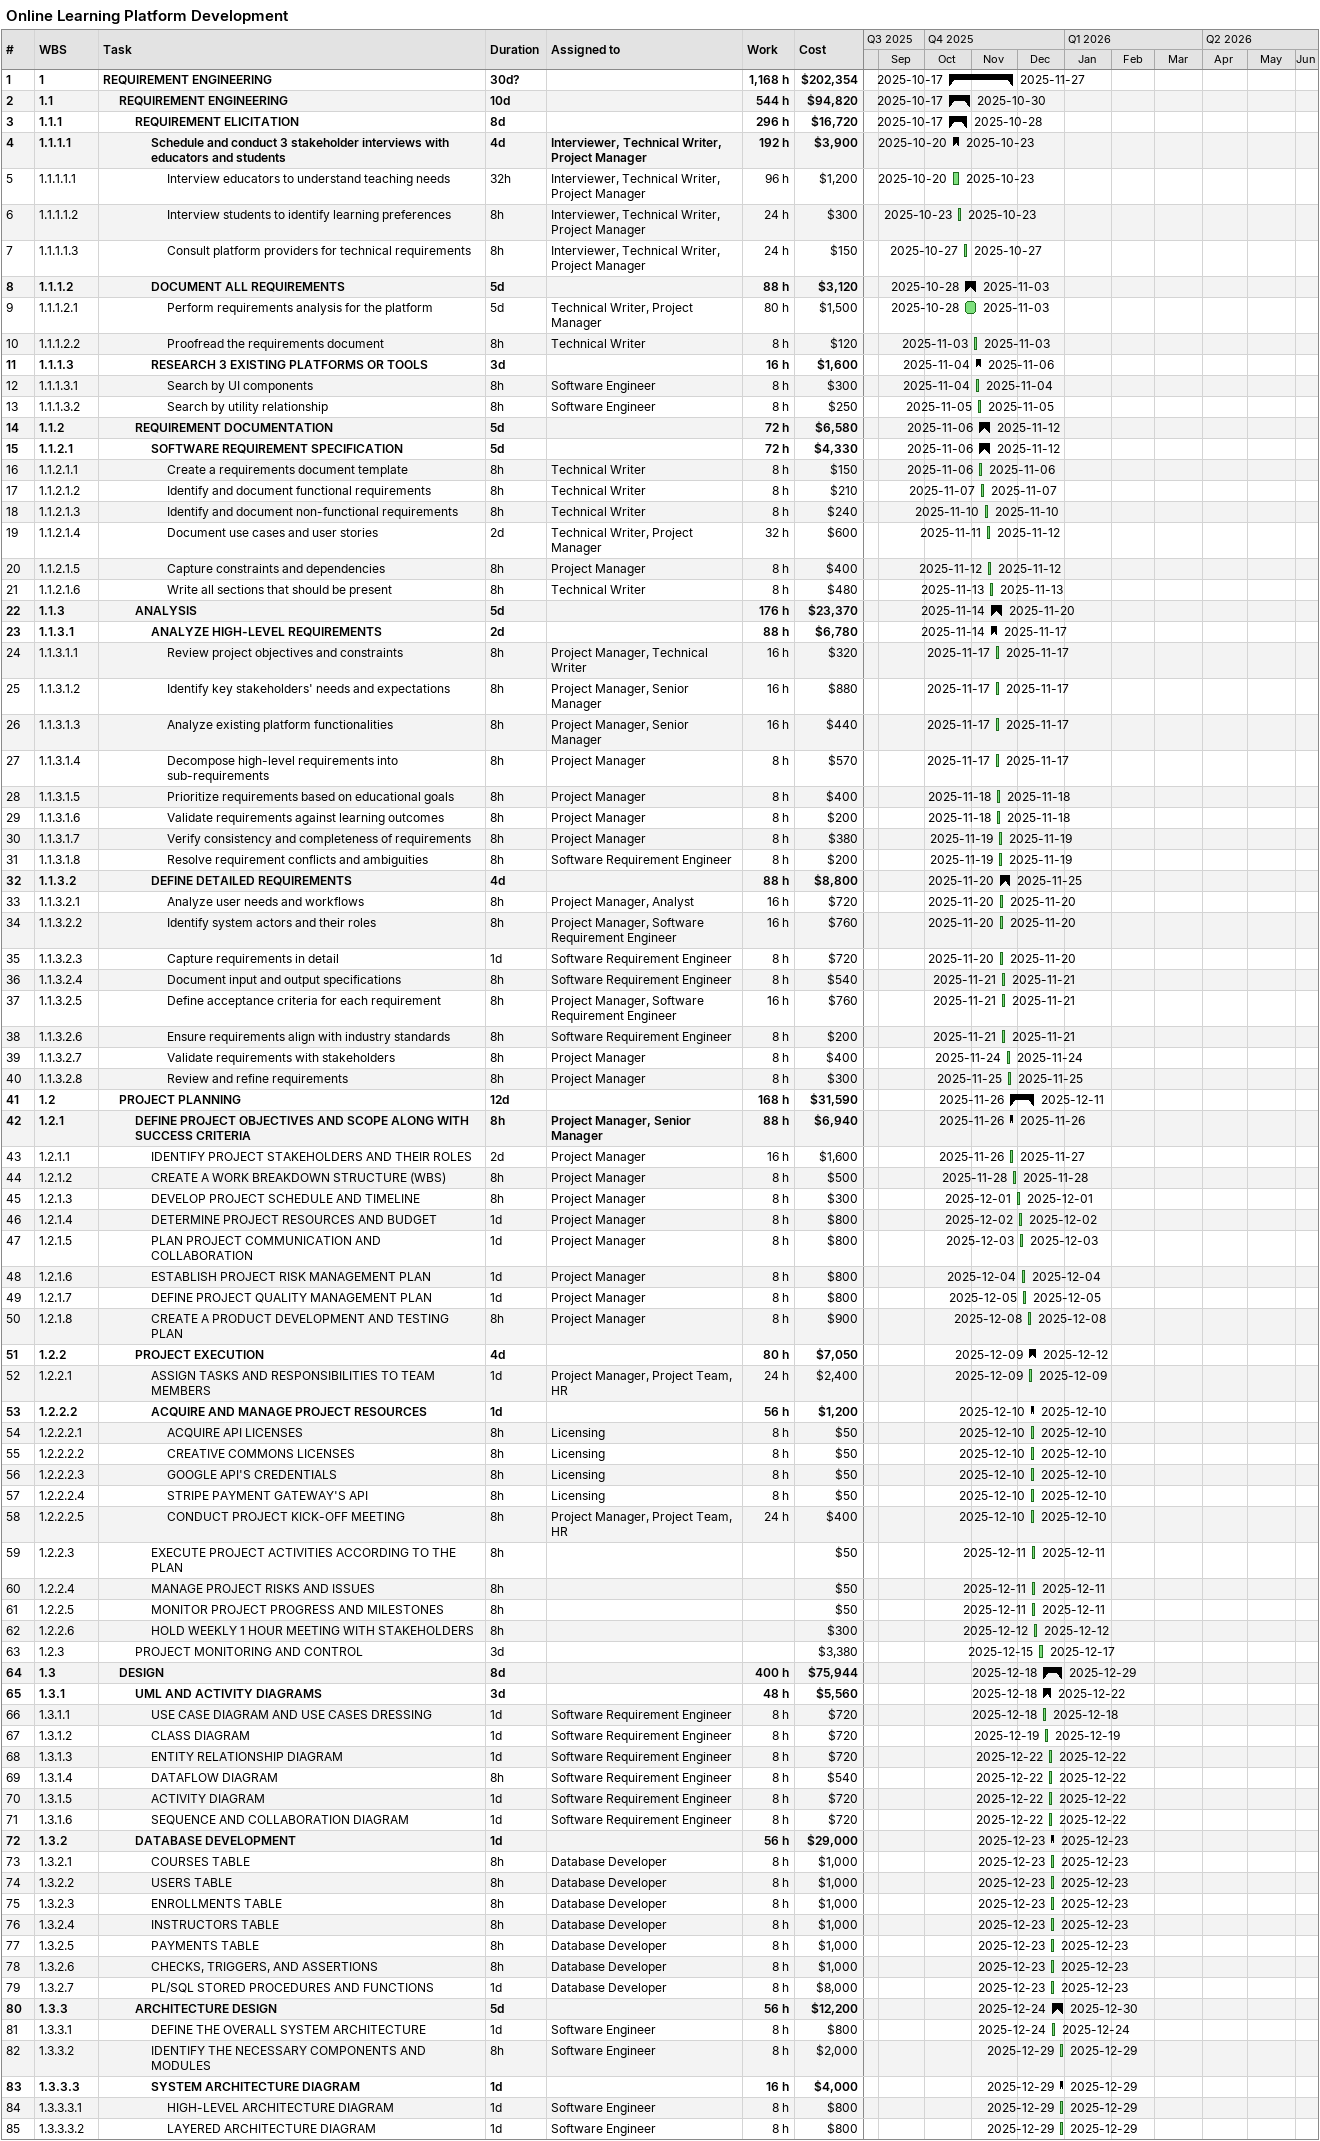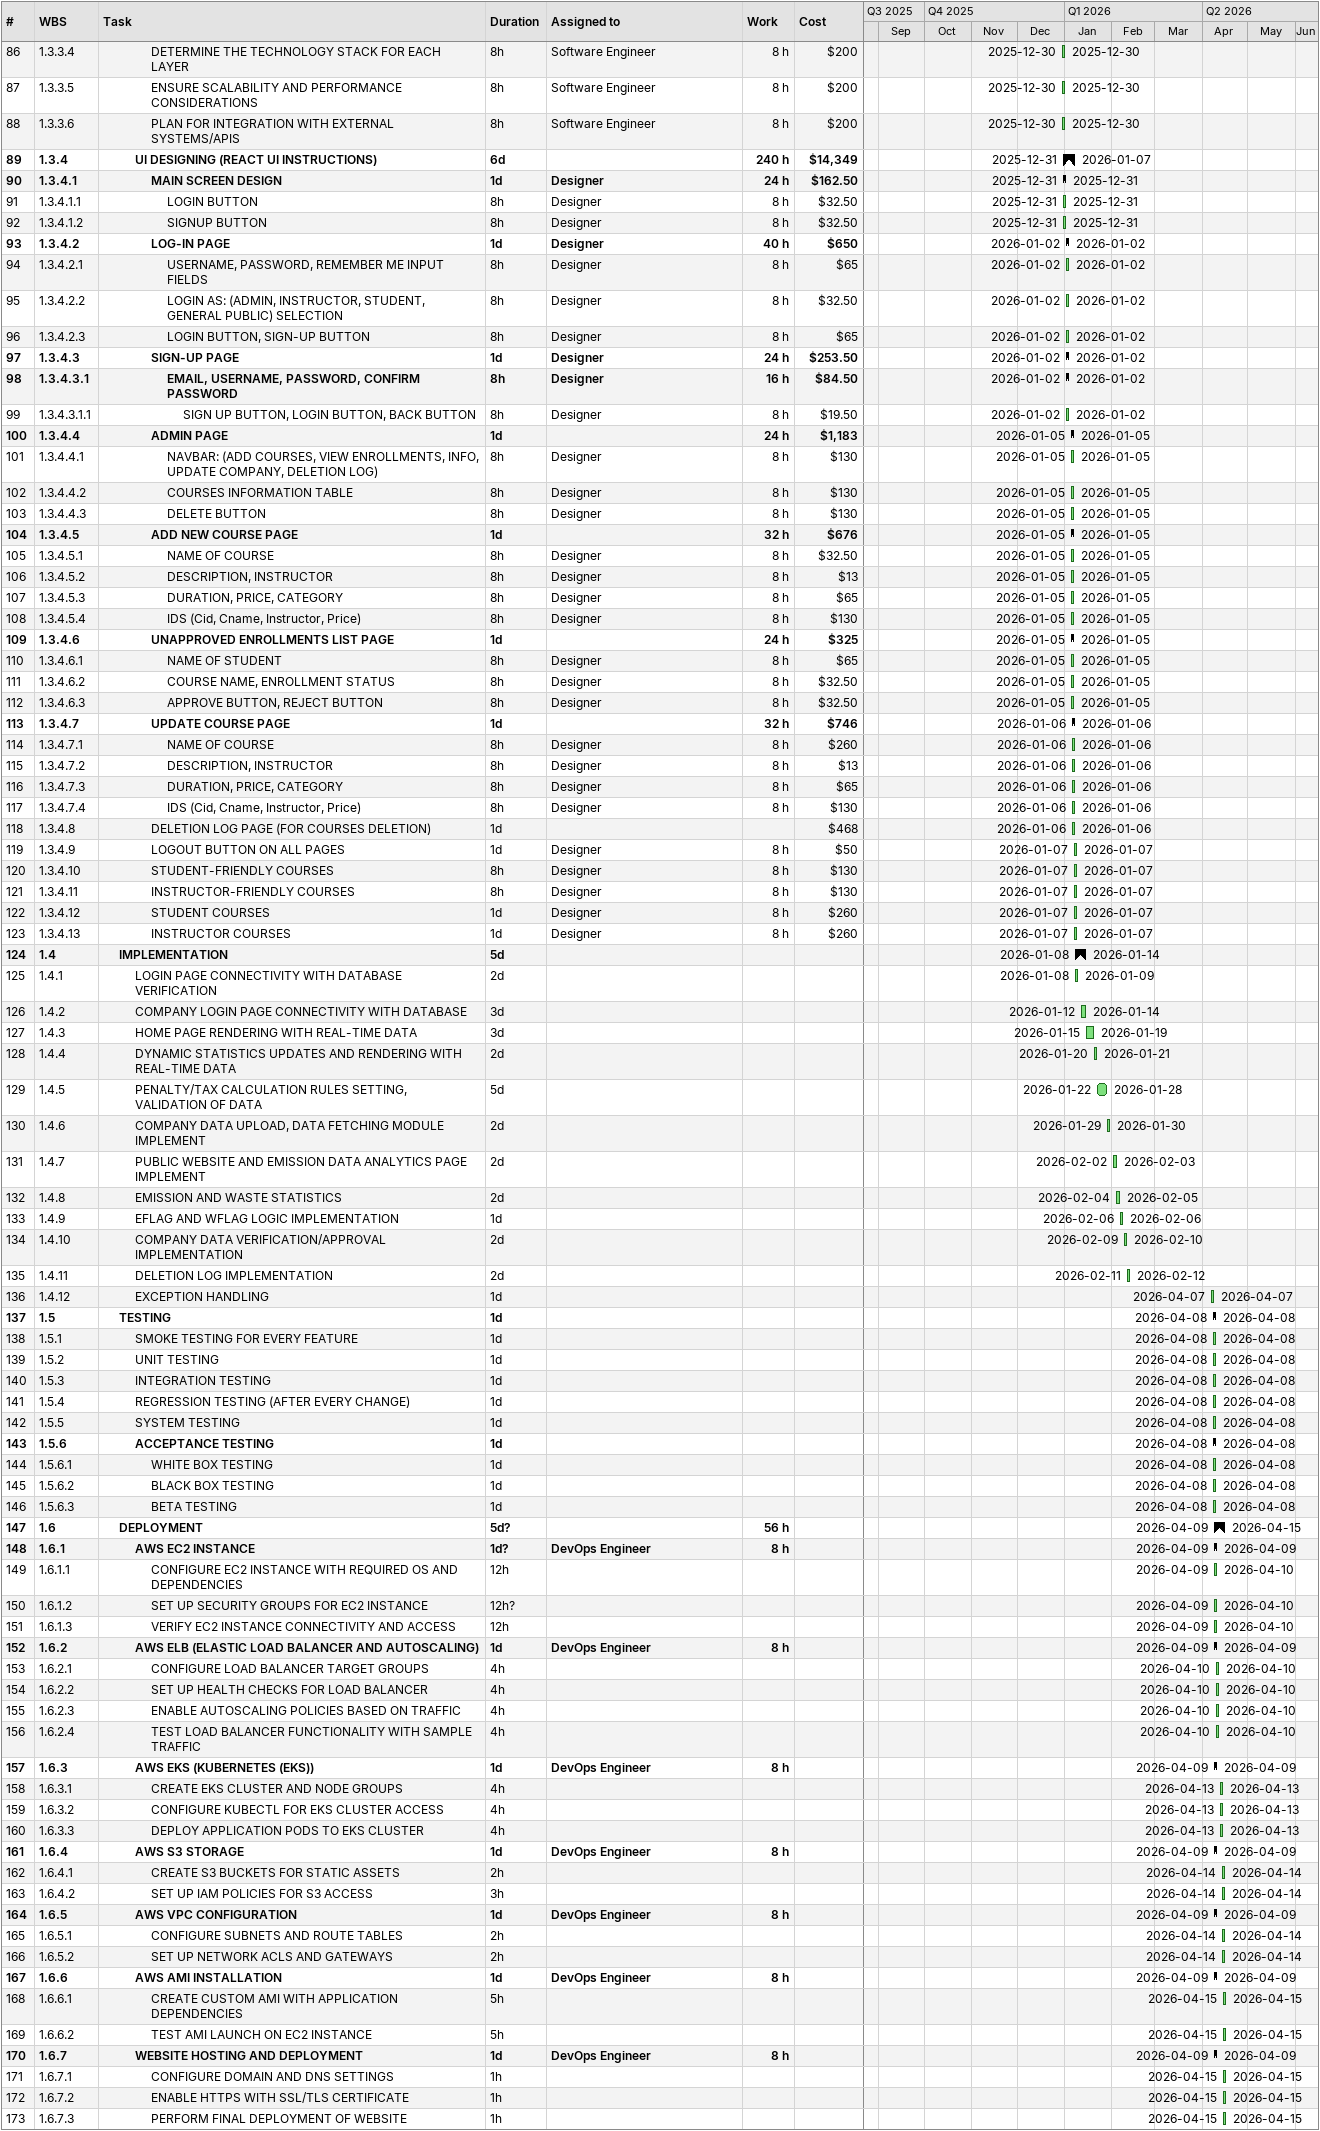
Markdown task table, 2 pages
Online Learning Platform Development

| ID | WBS | Task | Duration | Start | Finish | Resources | Work (h) | Cost ($) |
|---|---|---|---|---|---|---|---|---|
| 1 | 1 | **REQUIREMENT ENGINEERING** | 30d? | 2025-10-17 | 2025-11-27 |  | 1168 | 202354 |
| 2 | 1.1 | **REQUIREMENT ENGINEERING** | 10d | 2025-10-17 | 2025-10-30 |  | 544 | 94820 |
| 3 | 1.1.1 | **REQUIREMENT ELICITATION** | 8d | 2025-10-17 | 2025-10-28 |  | 296 | 16720 |
| 4 | 1.1.1.1 | **Schedule and conduct 3 stakeholder interviews with educators and students** | 4d | 2025-10-20 | 2025-10-23 | Interviewer, Technical Writer, Project Manager | 192 | 3900 |
| 5 | 1.1.1.1.1 | Interview educators to understand teaching needs | 32h | 2025-10-20 | 2025-10-23 | Interviewer, Technical Writer, Project Manager | 96 | 1200 |
| 6 | 1.1.1.1.2 | Interview students to identify learning preferences | 8h | 2025-10-23 | 2025-10-23 | Interviewer, Technical Writer, Project Manager | 24 | 300 |
| 7 | 1.1.1.1.3 | Consult platform providers for technical requirements | 8h | 2025-10-27 | 2025-10-27 | Interviewer, Technical Writer, Project Manager | 24 | 150 |
| 8 | 1.1.1.2 | **DOCUMENT ALL REQUIREMENTS** | 5d | 2025-10-28 | 2025-11-03 |  | 88 | 3120 |
| 9 | 1.1.1.2.1 | Perform requirements analysis for the platform | 5d | 2025-10-28 | 2025-11-03 | Technical Writer, Project Manager | 80 | 1500 |
| 10 | 1.1.1.2.2 | Proofread the requirements document | 8h | 2025-11-03 | 2025-11-03 | Technical Writer | 8 | 120 |
| 11 | 1.1.1.3 | **RESEARCH 3 EXISTING PLATFORMS OR TOOLS** | 3d | 2025-11-04 | 2025-11-06 |  | 16 | 1600 |
| 12 | 1.1.1.3.1 | Search by UI components | 8h | 2025-11-04 | 2025-11-04 | Software Engineer | 8 | 300 |
| 13 | 1.1.1.3.2 | Search by utility relationship | 8h | 2025-11-05 | 2025-11-05 | Software Engineer | 8 | 250 |
| 14 | 1.1.2 | **REQUIREMENT DOCUMENTATION** | 5d | 2025-11-06 | 2025-11-12 |  | 72 | 6580 |
| 15 | 1.1.2.1 | **SOFTWARE REQUIREMENT SPECIFICATION** | 5d | 2025-11-06 | 2025-11-12 |  | 72 | 4330 |
| 16 | 1.1.2.1.1 | Create a requirements document template | 8h | 2025-11-06 | 2025-11-06 | Technical Writer | 8 | 150 |
| 17 | 1.1.2.1.2 | Identify and document functional requirements | 8h | 2025-11-07 | 2025-11-07 | Technical Writer | 8 | 210 |
| 18 | 1.1.2.1.3 | Identify and document non-functional requirements | 8h | 2025-11-10 | 2025-11-10 | Technical Writer | 8 | 240 |
| 19 | 1.1.2.1.4 | Document use cases and user stories | 2d | 2025-11-11 | 2025-11-12 | Technical Writer, Project Manager | 32 | 600 |
| 20 | 1.1.2.1.5 | Capture constraints and dependencies | 8h | 2025-11-12 | 2025-11-12 | Project Manager | 8 | 400 |
| 21 | 1.1.2.1.6 | Write all sections that should be present | 8h | 2025-11-13 | 2025-11-13 | Technical Writer | 8 | 480 |
| 22 | 1.1.3 | **ANALYSIS** | 5d | 2025-11-14 | 2025-11-20 |  | 176 | 23370 |
| 23 | 1.1.3.1 | **ANALYZE HIGH-LEVEL REQUIREMENTS** | 2d | 2025-11-14 | 2025-11-17 |  | 88 | 6780 |
| 24 | 1.1.3.1.1 | Review project objectives and constraints | 8h | 2025-11-17 | 2025-11-17 | Project Manager, Technical Writer | 16 | 320 |
| 25 | 1.1.3.1.2 | Identify key stakeholders' needs and expectations | 8h | 2025-11-17 | 2025-11-17 | Project Manager, Senior Manager | 16 | 880 |
| 26 | 1.1.3.1.3 | Analyze existing platform functionalities | 8h | 2025-11-17 | 2025-11-17 | Project Manager, Senior Manager | 16 | 440 |
| 27 | 1.1.3.1.4 | Decompose high-level requirements into sub-requirements | 8h | 2025-11-17 | 2025-11-17 | Project Manager | 8 | 570 |
| 28 | 1.1.3.1.5 | Prioritize requirements based on educational goals | 8h | 2025-11-18 | 2025-11-18 | Project Manager | 8 | 400 |
| 29 | 1.1.3.1.6 | Validate requirements against learning outcomes | 8h | 2025-11-18 | 2025-11-18 | Project Manager | 8 | 200 |
| 30 | 1.1.3.1.7 | Verify consistency and completeness of requirements | 8h | 2025-11-19 | 2025-11-19 | Project Manager | 8 | 380 |
| 31 | 1.1.3.1.8 | Resolve requirement conflicts and ambiguities | 8h | 2025-11-19 | 2025-11-19 | Software Requirement Engineer | 8 | 200 |
| 32 | 1.1.3.2 | **DEFINE DETAILED REQUIREMENTS** | 4d | 2025-11-20 | 2025-11-25 |  | 88 | 8800 |
| 33 | 1.1.3.2.1 | Analyze user needs and workflows | 8h | 2025-11-20 | 2025-11-20 | Project Manager, Analyst | 16 | 720 |
| 34 | 1.1.3.2.2 | Identify system actors and their roles | 8h | 2025-11-20 | 2025-11-20 | Project Manager, Software Requirement Engineer | 16 | 760 |
| 35 | 1.1.3.2.3 | Capture requirements in detail | 1d | 2025-11-20 | 2025-11-20 | Software Requirement Engineer | 8 | 720 |
| 36 | 1.1.3.2.4 | Document input and output specifications | 8h | 2025-11-21 | 2025-11-21 | Software Requirement Engineer | 8 | 540 |
| 37 | 1.1.3.2.5 | Define acceptance criteria for each requirement | 8h | 2025-11-21 | 2025-11-21 | Project Manager, Software Requirement Engineer | 16 | 760 |
| 38 | 1.1.3.2.6 | Ensure requirements align with industry standards | 8h | 2025-11-21 | 2025-11-21 | Software Requirement Engineer | 8 | 200 |
| 39 | 1.1.3.2.7 | Validate requirements with stakeholders | 8h | 2025-11-24 | 2025-11-24 | Project Manager | 8 | 400 |
| 40 | 1.1.3.2.8 | Review and refine requirements | 8h | 2025-11-25 | 2025-11-25 | Project Manager | 8 | 300 |
| 41 | 1.2 | **PROJECT PLANNING** | 12d | 2025-11-26 | 2025-12-11 |  | 168 | 31590 |
| 42 | 1.2.1 | **DEFINE PROJECT OBJECTIVES AND SCOPE ALONG WITH SUCCESS CRITERIA** | 8h | 2025-11-26 | 2025-11-26 | Project Manager, Senior Manager | 88 | 6940 |
| 43 | 1.2.1.1 | IDENTIFY PROJECT STAKEHOLDERS AND THEIR ROLES | 2d | 2025-11-26 | 2025-11-27 | Project Manager | 16 | 1600 |
| 44 | 1.2.1.2 | CREATE A WORK BREAKDOWN STRUCTURE (WBS) | 8h | 2025-11-28 | 2025-11-28 | Project Manager | 8 | 500 |
| 45 | 1.2.1.3 | DEVELOP PROJECT SCHEDULE AND TIMELINE | 8h | 2025-12-01 | 2025-12-01 | Project Manager | 8 | 300 |
| 46 | 1.2.1.4 | DETERMINE PROJECT RESOURCES AND BUDGET | 1d | 2025-12-02 | 2025-12-02 | Project Manager | 8 | 800 |
| 47 | 1.2.1.5 | PLAN PROJECT COMMUNICATION AND COLLABORATION | 1d | 2025-12-03 | 2025-12-03 | Project Manager | 8 | 800 |
| 48 | 1.2.1.6 | ESTABLISH PROJECT RISK MANAGEMENT PLAN | 1d | 2025-12-04 | 2025-12-04 | Project Manager | 8 | 800 |
| 49 | 1.2.1.7 | DEFINE PROJECT QUALITY MANAGEMENT PLAN | 1d | 2025-12-05 | 2025-12-05 | Project Manager | 8 | 800 |
| 50 | 1.2.1.8 | CREATE A PRODUCT DEVELOPMENT AND TESTING PLAN | 8h | 2025-12-08 | 2025-12-08 | Project Manager | 8 | 900 |
| 51 | 1.2.2 | **PROJECT EXECUTION** | 4d | 2025-12-09 | 2025-12-12 |  | 80 | 7050 |
| 52 | 1.2.2.1 | ASSIGN TASKS AND RESPONSIBILITIES TO TEAM MEMBERS | 1d | 2025-12-09 | 2025-12-09 | Project Manager, Project Team, HR | 24 | 2400 |
| 53 | 1.2.2.2 | **ACQUIRE AND MANAGE PROJECT RESOURCES** | 1d | 2025-12-10 | 2025-12-10 |  | 56 | 1200 |
| 54 | 1.2.2.2.1 | ACQUIRE API LICENSES | 8h | 2025-12-10 | 2025-12-10 | Licensing | 8 | 50 |
| 55 | 1.2.2.2.2 | CREATIVE COMMONS LICENSES | 8h | 2025-12-10 | 2025-12-10 | Licensing | 8 | 50 |
| 56 | 1.2.2.2.3 | GOOGLE API'S CREDENTIALS | 8h | 2025-12-10 | 2025-12-10 | Licensing | 8 | 50 |
| 57 | 1.2.2.2.4 | STRIPE PAYMENT GATEWAY'S API | 8h | 2025-12-10 | 2025-12-10 | Licensing | 8 | 50 |
| 58 | 1.2.2.2.5 | CONDUCT PROJECT KICK-OFF MEETING | 8h | 2025-12-10 | 2025-12-10 | Project Manager, Project Team, HR | 24 | 400 |
| 59 | 1.2.2.3 | EXECUTE PROJECT ACTIVITIES ACCORDING TO THE PLAN | 8h | 2025-12-11 | 2025-12-11 |  |  | 50 |
| 60 | 1.2.2.4 | MANAGE PROJECT RISKS AND ISSUES | 8h | 2025-12-11 | 2025-12-11 |  |  | 50 |
| 61 | 1.2.2.5 | MONITOR PROJECT PROGRESS AND MILESTONES | 8h | 2025-12-11 | 2025-12-11 |  |  | 50 |
| 62 | 1.2.2.6 | HOLD WEEKLY 1 HOUR MEETING WITH STAKEHOLDERS | 8h | 2025-12-12 | 2025-12-12 |  |  | 300 |
| 63 | 1.2.3 | PROJECT MONITORING AND CONTROL | 3d | 2025-12-15 | 2025-12-17 |  |  | 3380 |
| 64 | 1.3 | **DESIGN** | 8d | 2025-12-18 | 2025-12-29 |  | 400 | 75944 |
| 65 | 1.3.1 | **UML AND ACTIVITY DIAGRAMS** | 3d | 2025-12-18 | 2025-12-22 |  | 48 | 5560 |
| 66 | 1.3.1.1 | USE CASE DIAGRAM AND USE CASES DRESSING | 1d | 2025-12-18 | 2025-12-18 | Software Requirement Engineer | 8 | 720 |
| 67 | 1.3.1.2 | CLASS DIAGRAM | 1d | 2025-12-19 | 2025-12-19 | Software Requirement Engineer | 8 | 720 |
| 68 | 1.3.1.3 | ENTITY RELATIONSHIP DIAGRAM | 1d | 2025-12-22 | 2025-12-22 | Software Requirement Engineer | 8 | 720 |
| 69 | 1.3.1.4 | DATAFLOW DIAGRAM | 8h | 2025-12-22 | 2025-12-22 | Software Requirement Engineer | 8 | 540 |
| 70 | 1.3.1.5 | ACTIVITY DIAGRAM | 1d | 2025-12-22 | 2025-12-22 | Software Requirement Engineer | 8 | 720 |
| 71 | 1.3.1.6 | SEQUENCE AND COLLABORATION DIAGRAM | 1d | 2025-12-22 | 2025-12-22 | Software Requirement Engineer | 8 | 720 |
| 72 | 1.3.2 | **DATABASE DEVELOPMENT** | 1d | 2025-12-23 | 2025-12-23 |  | 56 | 29000 |
| 73 | 1.3.2.1 | COURSES TABLE | 8h | 2025-12-23 | 2025-12-23 | Database Developer | 8 | 1000 |
| 74 | 1.3.2.2 | USERS TABLE | 8h | 2025-12-23 | 2025-12-23 | Database Developer | 8 | 1000 |
| 75 | 1.3.2.3 | ENROLLMENTS TABLE | 8h | 2025-12-23 | 2025-12-23 | Database Developer | 8 | 1000 |
| 76 | 1.3.2.4 | INSTRUCTORS TABLE | 8h | 2025-12-23 | 2025-12-23 | Database Developer | 8 | 1000 |
| 77 | 1.3.2.5 | PAYMENTS TABLE | 8h | 2025-12-23 | 2025-12-23 | Database Developer | 8 | 1000 |
| 78 | 1.3.2.6 | CHECKS, TRIGGERS, AND ASSERTIONS | 8h | 2025-12-23 | 2025-12-23 | Database Developer | 8 | 1000 |
| 79 | 1.3.2.7 | PL/SQL STORED PROCEDURES AND FUNCTIONS | 1d | 2025-12-23 | 2025-12-23 | Database Developer | 8 | 8000 |
| 80 | 1.3.3 | **ARCHITECTURE DESIGN** | 5d | 2025-12-24 | 2025-12-30 |  | 56 | 12200 |
| 81 | 1.3.3.1 | DEFINE THE OVERALL SYSTEM ARCHITECTURE | 1d | 2025-12-24 | 2025-12-24 | Software Engineer | 8 | 800 |
| 82 | 1.3.3.2 | IDENTIFY THE NECESSARY COMPONENTS AND MODULES | 8h | 2025-12-29 | 2025-12-29 | Software Engineer | 8 | 2000 |
| 83 | 1.3.3.3 | **SYSTEM ARCHITECTURE DIAGRAM** | 1d | 2025-12-29 | 2025-12-29 |  | 16 | 4000 |
| 84 | 1.3.3.3.1 | HIGH-LEVEL ARCHITECTURE DIAGRAM | 1d | 2025-12-29 | 2025-12-29 | Software Engineer | 8 | 800 |
| 85 | 1.3.3.3.2 | LAYERED ARCHITECTURE DIAGRAM | 1d | 2025-12-29 | 2025-12-29 | Software Engineer | 8 | 800 |
| 86 | 1.3.3.4 | DETERMINE THE TECHNOLOGY STACK FOR EACH LAYER | 8h | 2025-12-30 | 2025-12-30 | Software Engineer | 8 | 200 |
| 87 | 1.3.3.5 | ENSURE SCALABILITY AND PERFORMANCE CONSIDERATIONS | 8h | 2025-12-30 | 2025-12-30 | Software Engineer | 8 | 200 |
| 88 | 1.3.3.6 | PLAN FOR INTEGRATION WITH EXTERNAL SYSTEMS/APIS | 8h | 2025-12-30 | 2025-12-30 | Software Engineer | 8 | 200 |
| 89 | 1.3.4 | **UI DESIGNING (REACT UI INSTRUCTIONS)** | 6d | 2025-12-31 | 2026-01-07 |  | 240 | 14349 |
| 90 | 1.3.4.1 | **MAIN SCREEN DESIGN** | 1d | 2025-12-31 | 2025-12-31 | Designer | 24 | 162.50 |
| 91 | 1.3.4.1.1 | LOGIN BUTTON | 8h | 2025-12-31 | 2025-12-31 | Designer | 8 | 32.50 |
| 92 | 1.3.4.1.2 | SIGNUP BUTTON | 8h | 2025-12-31 | 2025-12-31 | Designer | 8 | 32.50 |
| 93 | 1.3.4.2 | **LOG-IN PAGE** | 1d | 2026-01-02 | 2026-01-02 | Designer | 40 | 650 |
| 94 | 1.3.4.2.1 | USERNAME, PASSWORD, REMEMBER ME INPUT FIELDS | 8h | 2026-01-02 | 2026-01-02 | Designer | 8 | 65 |
| 95 | 1.3.4.2.2 | LOGIN AS: (ADMIN, INSTRUCTOR, STUDENT, GENERAL PUBLIC) SELECTION | 8h | 2026-01-02 | 2026-01-02 | Designer | 8 | 32.50 |
| 96 | 1.3.4.2.3 | LOGIN BUTTON, SIGN-UP BUTTON | 8h | 2026-01-02 | 2026-01-02 | Designer | 8 | 65 |
| 97 | 1.3.4.3 | **SIGN-UP PAGE** | 1d | 2026-01-02 | 2026-01-02 | Designer | 24 | 253.50 |
| 98 | 1.3.4.3.1 | **EMAIL, USERNAME, PASSWORD, CONFIRM PASSWORD** | 8h | 2026-01-02 | 2026-01-02 | Designer | 16 | 84.50 |
| 99 | 1.3.4.3.1.1 | SIGN UP BUTTON, LOGIN BUTTON, BACK BUTTON | 8h | 2026-01-02 | 2026-01-02 | Designer | 8 | 19.50 |
| 100 | 1.3.4.4 | **ADMIN PAGE** | 1d | 2026-01-05 | 2026-01-05 |  | 24 | 1183 |
| 101 | 1.3.4.4.1 | NAVBAR: (ADD COURSES, VIEW ENROLLMENTS, INFO, UPDATE COMPANY, DELETION LOG) | 8h | 2026-01-05 | 2026-01-05 | Designer | 8 | 130 |
| 102 | 1.3.4.4.2 | COURSES INFORMATION TABLE | 8h | 2026-01-05 | 2026-01-05 | Designer | 8 | 130 |
| 103 | 1.3.4.4.3 | DELETE BUTTON | 8h | 2026-01-05 | 2026-01-05 | Designer | 8 | 130 |
| 104 | 1.3.4.5 | **ADD NEW COURSE PAGE** | 1d | 2026-01-05 | 2026-01-05 |  | 32 | 676 |
| 105 | 1.3.4.5.1 | NAME OF COURSE | 8h | 2026-01-05 | 2026-01-05 | Designer | 8 | 32.50 |
| 106 | 1.3.4.5.2 | DESCRIPTION, INSTRUCTOR | 8h | 2026-01-05 | 2026-01-05 | Designer | 8 | 13 |
| 107 | 1.3.4.5.3 | DURATION, PRICE, CATEGORY | 8h | 2026-01-05 | 2026-01-05 | Designer | 8 | 65 |
| 108 | 1.3.4.5.4 | IDS (Cid, Cname, Instructor, Price) | 8h | 2026-01-05 | 2026-01-05 | Designer | 8 | 130 |
| 109 | 1.3.4.6 | **UNAPPROVED ENROLLMENTS LIST PAGE** | 1d | 2026-01-05 | 2026-01-05 |  | 24 | 325 |
| 110 | 1.3.4.6.1 | NAME OF STUDENT | 8h | 2026-01-05 | 2026-01-05 | Designer | 8 | 65 |
| 111 | 1.3.4.6.2 | COURSE NAME, ENROLLMENT STATUS | 8h | 2026-01-05 | 2026-01-05 | Designer | 8 | 32.50 |
| 112 | 1.3.4.6.3 | APPROVE BUTTON, REJECT BUTTON | 8h | 2026-01-05 | 2026-01-05 | Designer | 8 | 32.50 |
| 113 | 1.3.4.7 | **UPDATE COURSE PAGE** | 1d | 2026-01-06 | 2026-01-06 |  | 32 | 746 |
| 114 | 1.3.4.7.1 | NAME OF COURSE | 8h | 2026-01-06 | 2026-01-06 | Designer | 8 | 260 |
| 115 | 1.3.4.7.2 | DESCRIPTION, INSTRUCTOR | 8h | 2026-01-06 | 2026-01-06 | Designer | 8 | 13 |
| 116 | 1.3.4.7.3 | DURATION, PRICE, CATEGORY | 8h | 2026-01-06 | 2026-01-06 | Designer | 8 | 65 |
| 117 | 1.3.4.7.4 | IDS (Cid, Cname, Instructor, Price) | 8h | 2026-01-06 | 2026-01-06 | Designer | 8 | 130 |
| 118 | 1.3.4.8 | DELETION LOG PAGE (FOR COURSES DELETION) | 1d | 2026-01-06 | 2026-01-06 |  |  | 468 |
| 119 | 1.3.4.9 | LOGOUT BUTTON ON ALL PAGES | 1d | 2026-01-07 | 2026-01-07 | Designer | 8 | 50 |
| 120 | 1.3.4.10 | STUDENT-FRIENDLY COURSES | 8h | 2026-01-07 | 2026-01-07 | Designer | 8 | 130 |
| 121 | 1.3.4.11 | INSTRUCTOR-FRIENDLY COURSES | 8h | 2026-01-07 | 2026-01-07 | Designer | 8 | 130 |
| 122 | 1.3.4.12 | STUDENT COURSES | 1d | 2026-01-07 | 2026-01-07 | Designer | 8 | 260 |
| 123 | 1.3.4.13 | INSTRUCTOR COURSES | 1d | 2026-01-07 | 2026-01-07 | Designer | 8 | 260 |
| 124 | 1.4 | **IMPLEMENTATION** | 5d | 2026-01-08 | 2026-01-14 |  |  |  |
| 125 | 1.4.1 | LOGIN PAGE CONNECTIVITY WITH DATABASE VERIFICATION | 2d | 2026-01-08 | 2026-01-09 |  |  |  |
| 126 | 1.4.2 | COMPANY LOGIN PAGE CONNECTIVITY WITH DATABASE | 3d | 2026-01-12 | 2026-01-14 |  |  |  |
| 127 | 1.4.3 | HOME PAGE RENDERING WITH REAL-TIME DATA | 3d | 2026-01-15 | 2026-01-19 |  |  |  |
| 128 | 1.4.4 | DYNAMIC STATISTICS UPDATES AND RENDERING WITH REAL-TIME DATA | 2d | 2026-01-20 | 2026-01-21 |  |  |  |
| 129 | 1.4.5 | PENALTY/TAX CALCULATION RULES SETTING, VALIDATION OF DATA | 5d | 2026-01-22 | 2026-01-28 |  |  |  |
| 130 | 1.4.6 | COMPANY DATA UPLOAD, DATA FETCHING MODULE IMPLEMENT | 2d | 2026-01-29 | 2026-01-30 |  |  |  |
| 131 | 1.4.7 | PUBLIC WEBSITE AND EMISSION DATA ANALYTICS PAGE IMPLEMENT | 2d | 2026-02-02 | 2026-02-03 |  |  |  |
| 132 | 1.4.8 | EMISSION AND WASTE STATISTICS | 2d | 2026-02-04 | 2026-02-05 |  |  |  |
| 133 | 1.4.9 | EFLAG AND WFLAG LOGIC IMPLEMENTATION | 1d | 2026-02-06 | 2026-02-06 |  |  |  |
| 134 | 1.4.10 | COMPANY DATA VERIFICATION/APPROVAL IMPLEMENTATION | 2d | 2026-02-09 | 2026-02-10 |  |  |  |
| 135 | 1.4.11 | DELETION LOG IMPLEMENTATION | 2d | 2026-02-11 | 2026-02-12 |  |  |  |
| 136 | 1.4.12 | EXCEPTION HANDLING | 1d | 2026-04-07 | 2026-04-07 |  |  |  |
| 137 | 1.5 | **TESTING** | 1d | 2026-04-08 | 2026-04-08 |  |  |  |
| 138 | 1.5.1 | SMOKE TESTING FOR EVERY FEATURE | 1d | 2026-04-08 | 2026-04-08 |  |  |  |
| 139 | 1.5.2 | UNIT TESTING | 1d | 2026-04-08 | 2026-04-08 |  |  |  |
| 140 | 1.5.3 | INTEGRATION TESTING | 1d | 2026-04-08 | 2026-04-08 |  |  |  |
| 141 | 1.5.4 | REGRESSION TESTING (AFTER EVERY CHANGE) | 1d | 2026-04-08 | 2026-04-08 |  |  |  |
| 142 | 1.5.5 | SYSTEM TESTING | 1d | 2026-04-08 | 2026-04-08 |  |  |  |
| 143 | 1.5.6 | **ACCEPTANCE TESTING** | 1d | 2026-04-08 | 2026-04-08 |  |  |  |
| 144 | 1.5.6.1 | WHITE BOX TESTING | 1d | 2026-04-08 | 2026-04-08 |  |  |  |
| 145 | 1.5.6.2 | BLACK BOX TESTING | 1d | 2026-04-08 | 2026-04-08 |  |  |  |
| 146 | 1.5.6.3 | BETA TESTING | 1d | 2026-04-08 | 2026-04-08 |  |  |  |
| 147 | 1.6 | **DEPLOYMENT** | 5d? | 2026-04-09 | 2026-04-15 |  | 56 |  |
| 148 | 1.6.1 | **AWS EC2 INSTANCE** | 1d? | 2026-04-09 | 2026-04-09 | DevOps Engineer | 8 |  |
| 149 | 1.6.1.1 | CONFIGURE EC2 INSTANCE WITH REQUIRED OS AND DEPENDENCIES | 12h | 2026-04-09 | 2026-04-10 |  |  |  |
| 150 | 1.6.1.2 | SET UP SECURITY GROUPS FOR EC2 INSTANCE | 12h? | 2026-04-09 | 2026-04-10 |  |  |  |
| 151 | 1.6.1.3 | VERIFY EC2 INSTANCE CONNECTIVITY AND ACCESS | 12h | 2026-04-09 | 2026-04-10 |  |  |  |
| 152 | 1.6.2 | **AWS ELB (ELASTIC LOAD BALANCER AND AUTOSCALING)** | 1d | 2026-04-09 | 2026-04-09 | DevOps Engineer | 8 |  |
| 153 | 1.6.2.1 | CONFIGURE LOAD BALANCER TARGET GROUPS | 4h | 2026-04-10 | 2026-04-10 |  |  |  |
| 154 | 1.6.2.2 | SET UP HEALTH CHECKS FOR LOAD BALANCER | 4h | 2026-04-10 | 2026-04-10 |  |  |  |
| 155 | 1.6.2.3 | ENABLE AUTOSCALING POLICIES BASED ON TRAFFIC | 4h | 2026-04-10 | 2026-04-10 |  |  |  |
| 156 | 1.6.2.4 | TEST LOAD BALANCER FUNCTIONALITY WITH SAMPLE TRAFFIC | 4h | 2026-04-10 | 2026-04-10 |  |  |  |
| 157 | 1.6.3 | **AWS EKS (KUBERNETES (EKS))** | 1d | 2026-04-09 | 2026-04-09 | DevOps Engineer | 8 |  |
| 158 | 1.6.3.1 | CREATE EKS CLUSTER AND NODE GROUPS | 4h | 2026-04-13 | 2026-04-13 |  |  |  |
| 159 | 1.6.3.2 | CONFIGURE KUBECTL FOR EKS CLUSTER ACCESS | 4h | 2026-04-13 | 2026-04-13 |  |  |  |
| 160 | 1.6.3.3 | DEPLOY APPLICATION PODS TO EKS CLUSTER | 4h | 2026-04-13 | 2026-04-13 |  |  |  |
| 161 | 1.6.4 | **AWS S3 STORAGE** | 1d | 2026-04-09 | 2026-04-09 | DevOps Engineer | 8 |  |
| 162 | 1.6.4.1 | CREATE S3 BUCKETS FOR STATIC ASSETS | 2h | 2026-04-14 | 2026-04-14 |  |  |  |
| 163 | 1.6.4.2 | SET UP IAM POLICIES FOR S3 ACCESS | 3h | 2026-04-14 | 2026-04-14 |  |  |  |
| 164 | 1.6.5 | **AWS VPC CONFIGURATION** | 1d | 2026-04-09 | 2026-04-09 | DevOps Engineer | 8 |  |
| 165 | 1.6.5.1 | CONFIGURE SUBNETS AND ROUTE TABLES | 2h | 2026-04-14 | 2026-04-14 |  |  |  |
| 166 | 1.6.5.2 | SET UP NETWORK ACLS AND GATEWAYS | 2h | 2026-04-14 | 2026-04-14 |  |  |  |
| 167 | 1.6.6 | **AWS AMI INSTALLATION** | 1d | 2026-04-09 | 2026-04-09 | DevOps Engineer | 8 |  |
| 168 | 1.6.6.1 | CREATE CUSTOM AMI WITH APPLICATION DEPENDENCIES | 5h | 2026-04-15 | 2026-04-15 |  |  |  |
| 169 | 1.6.6.2 | TEST AMI LAUNCH ON EC2 INSTANCE | 5h | 2026-04-15 | 2026-04-15 |  |  |  |
| 170 | 1.6.7 | **WEBSITE HOSTING AND DEPLOYMENT** | 1d | 2026-04-09 | 2026-04-09 | DevOps Engineer | 8 |  |
| 171 | 1.6.7.1 | CONFIGURE DOMAIN AND DNS SETTINGS | 1h | 2026-04-15 | 2026-04-15 |  |  |  |
| 172 | 1.6.7.2 | ENABLE HTTPS WITH SSL/TLS CERTIFICATE | 1h | 2026-04-15 | 2026-04-15 |  |  |  |
| 173 | 1.6.7.3 | PERFORM FINAL DEPLOYMENT OF WEBSITE | 1h | 2026-04-15 | 2026-04-15 |  |  |  |
